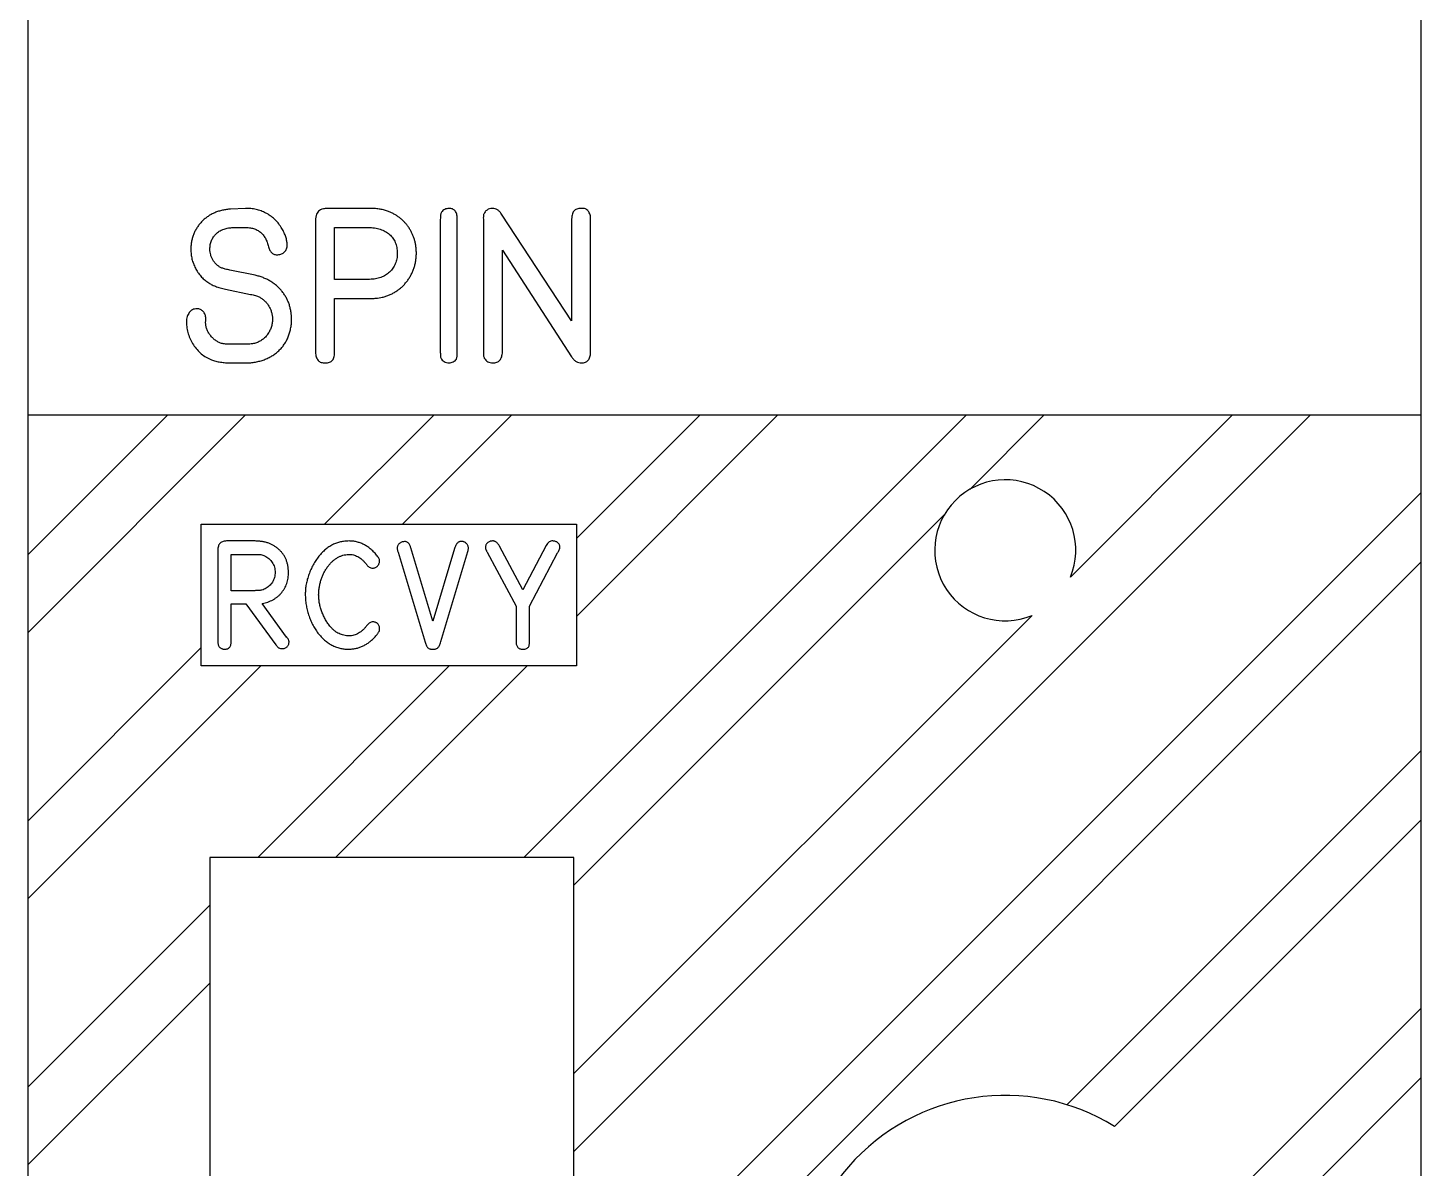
# Model space of a CAD drawing. Header units: inches. Extents: x 0.06 to 1.74, y -1.06 to 4.26.
# Drawn here: x 0.062 to 1.738, y 0.226 to 1.598 of the extents above; entities that cross this region are included whole.
import ezdxf

# ---------------------------------------------------------------- set-up
doc = ezdxf.new("R2010")
doc.units = ezdxf.units.IN
doc.header["$MEASUREMENT"] = 0

msp = doc.modelspace()

# ---------------------------------------------------------------- linework, layer by layer
at = {"color": 7, "linetype": 'Continuous', "lineweight": 25}
for p, q in [((0.0625, 4.2575), (0.0625, -1.0625)), ((1.7375, -1.0625), (1.7375, 3.3125)), ((0.3243, 1.3804), (0.3063, 1.3795)), ((0.326, 1.3804), (0.3243, 1.3804)), ((0.4724, 1.3804), (0.4269, 1.3804)), ((0.3079, 1.3573), (0.3218, 1.3576)), ((0.3218, 1.3576), (0.3232, 1.3576)), ((0.4084, 1.3635), (0.4084, 1.2074)), ((0.4313, 1.3574), (0.4715, 1.3574)), ((0.4313, 1.295), (0.4313, 1.3574)), ((0.5583, 1.3671), (0.5583, 1.2073)), ((0.5787, 1.2073), (0.5787, 1.3679)), ((0.6101, 1.366), (0.6101, 1.2095)), ((0.7161, 1.245), (0.6327, 1.3724)), ((0.7161, 1.3655), (0.7161, 1.245)), ((0.739, 1.2075), (0.739, 1.3665)), ((0.633, 1.2078), (0.633, 1.3302)), ((0.633, 1.3302), (0.7161, 1.2019)), ((0.3357, 1.3), (0.3055, 1.3061)), ((0.4733, 1.295), (0.4313, 1.295)), ((0.2999, 1.2834), (0.33, 1.277)), ((0.4313, 1.2091), (0.4313, 1.2721)), ((0.4313, 1.2721), (0.471, 1.2721)), ((0.2764, 1.2457), (0.2764, 1.248)), ((0.3233, 1.217), (0.3066, 1.217)), ((0.3064, 1.1945), (0.3245, 1.1945)), ((0.3239, 1.1316), (0.0625, 0.8702)), ((0.0625, 0.9637), (0.2304, 1.1316)), ((1.7375, 1.1316), (0.0625, 1.1316)), ((0.4193, 1.0005), (0.5504, 1.1316)), ((0.6439, 1.1316), (0.5128, 1.0005)), ((0.6588, 0.6), (1.1904, 1.1316)), ((1.6039, 1.1316), (0.7188, 0.2464)), ((0.7221, 0.9833), (0.8704, 1.1316)), ((0.9639, 1.1316), (0.7221, 0.8898)), ((1.2839, 1.1316), (1.1949, 1.0425)), ((1.3159, 0.9371), (1.5104, 1.1316)), ((0.7188, 0.02), (1.7375, 1.0387)), ((1.1642, 1.0119), (0.7188, 0.5664)), ((0.271, 0.8304), (0.271, 1.0005)), ((0.271, 1.0005), (0.7221, 1.0005)), ((0.7221, 1.0005), (0.7221, 0.8304)), ((0.3359, 0.9805), (0.3028, 0.9805)), ((0.4487, 0.9805), (0.4487, 0.9805)), ((0.5493, 0.8841), (0.5229, 0.9722)), ((0.6574, 0.9216), (0.6295, 0.9741)), ((0.6857, 0.9749), (0.6574, 0.9216)), ((0.291, 0.9692), (0.291, 0.8617)), ((0.3071, 0.9207), (0.3071, 0.9644)), ((0.3071, 0.9644), (0.3365, 0.9644)), ((0.5075, 0.967), (0.54, 0.8586)), ((0.5755, 0.9715), (0.5493, 0.8841)), ((0.5591, 0.8594), (0.5914, 0.9677)), ((0.6143, 0.9678), (0.6147, 0.967)), ((0.6147, 0.967), (0.6495, 0.9019)), ((0.6655, 0.9019), (0.6993, 0.9662)), ((0.6993, 0.9662), (0.6997, 0.9668)), ((1.7375, 0.9552), (0.7188, -0.0636)), ((0.3352, 0.9207), (0.3071, 0.9207)), ((0.3071, 0.8609), (0.3071, 0.9047)), ((0.3071, 0.9047), (0.3244, 0.9047)), ((0.3244, 0.9047), (0.3608, 0.8555)), ((0.3736, 0.865), (0.3443, 0.9052)), ((0.6495, 0.9019), (0.6495, 0.8595)), ((0.6655, 0.8601), (0.6655, 0.9019)), ((0.7188, 0.34), (1.2697, 0.8909)), ((0.0625, 0.6437), (0.271, 0.8522)), ((0.3427, 0.8304), (0.0625, 0.5502)), ((0.7221, 0.8304), (0.271, 0.8304)), ((0.3388, 0.6), (0.5691, 0.8304)), ((0.6627, 0.8304), (0.4323, 0.6)), ((1.3114, 0.3026), (1.7375, 0.7287)), ((1.7375, 0.6452), (1.3688, 0.2765)), ((0.2812, 0.6), (0.2812, -0.125)), ((0.7188, 0.6), (0.2812, 0.6)), ((0.7188, -0.125), (0.7188, 0.6)), ((0.0625, 0.3237), (0.2812, 0.5425)), ((0.2812, 0.4489), (0.0625, 0.2302)), ((1.4712, 0.1525), (1.7375, 0.4187)), ((1.7375, 0.3352), (1.4867, 0.0843))]:
    msp.add_line(p, q, dxfattribs=at)
for centre, radius, start, end in [((1.2375, 0.9693), 0.0848, 337.6798, 292.3202), ((1.2375, 0.0638), 0.25, 58.3062, 20.7721)]:
    msp.add_arc(centre, radius, start, end, dxfattribs=at)
for points, knots in [([(0.3063, 1.3795), (0.3046, 1.3794), (0.3013, 1.3791), (0.2964, 1.3782), (0.2917, 1.377), (0.2873, 1.3753), (0.283, 1.3733), (0.2791, 1.3709), (0.2754, 1.3681), (0.272, 1.365), (0.2689, 1.3615), (0.2662, 1.3579), (0.2639, 1.3539), (0.2619, 1.3498), (0.2604, 1.3455), (0.2593, 1.3409), (0.2586, 1.3361), (0.2584, 1.3329), (0.2584, 1.3312)], [0, 0, 0, 0, 0.0678376, 0.1337304, 0.1980626, 0.2604579, 0.3215703, 0.3826803, 0.4435455, 0.5053562, 0.5668058, 0.6273519, 0.6871705, 0.7475694, 0.8082291, 0.8700839, 0.9339592, 1, 1, 1, 1]), ([(0.3679, 1.3562), (0.3667, 1.3581), (0.3644, 1.3617), (0.3601, 1.3666), (0.3553, 1.3707), (0.35, 1.3742), (0.3443, 1.377), (0.3384, 1.3789), (0.3323, 1.3802), (0.3281, 1.3803), (0.326, 1.3804)], [0, 0, 0, 0, 0.131016, 0.257648, 0.382104, 0.507144, 0.631334, 0.753208, 0.875268, 1, 1, 1, 1]), ([(0.4269, 1.3804), (0.4252, 1.3804), (0.4222, 1.3805), (0.418, 1.3799), (0.4146, 1.3789), (0.4119, 1.3772), (0.4101, 1.3748), (0.4089, 1.3717), (0.4083, 1.3678), (0.4083, 1.365), (0.4084, 1.3635)], [0, 0, 0, 0, 0.165258, 0.305635, 0.420367, 0.518745, 0.613967, 0.721657, 0.848926, 1, 1, 1, 1]), ([(0.495, 1.3771), (0.4933, 1.3776), (0.49, 1.3787), (0.4846, 1.3798), (0.4788, 1.3803), (0.4746, 1.3804), (0.4724, 1.3804)], [0, 0, 0, 0, 0.233429, 0.461202, 0.708246, 1, 1, 1, 1]), ([(0.5296, 1.3267), (0.5295, 1.3281), (0.5294, 1.331), (0.529, 1.3352), (0.5282, 1.3392), (0.5272, 1.3432), (0.5259, 1.347), (0.5243, 1.3507), (0.5224, 1.3543), (0.5202, 1.3577), (0.5178, 1.361), (0.5152, 1.364), (0.5124, 1.3668), (0.5093, 1.3693), (0.5061, 1.3716), (0.5026, 1.3737), (0.4989, 1.3756), (0.4963, 1.3766), (0.495, 1.3771)], [0, 0, 0, 0, 0.066425, 0.13066, 0.194391, 0.256508, 0.318872, 0.380267, 0.442133, 0.50425, 0.566759, 0.627429, 0.688381, 0.749597, 0.810511, 0.872513, 0.935744, 1, 1, 1, 1]), ([(0.5597, 1.3758), (0.5594, 1.3753), (0.559, 1.3744), (0.5585, 1.3726), (0.5584, 1.3702), (0.5584, 1.3682), (0.5583, 1.3671)], [0, 0, 0, 0, 0.17074, 0.353681, 0.613671, 1, 1, 1, 1]), ([(0.5687, 1.3804), (0.5678, 1.3803), (0.5661, 1.3802), (0.5636, 1.3793), (0.5614, 1.3778), (0.5603, 1.3765), (0.5597, 1.3758)], [0, 0, 0, 0, 0.252822, 0.495908, 0.737887, 1, 1, 1, 1]), ([(0.5787, 1.3679), (0.5787, 1.3689), (0.5786, 1.3708), (0.5782, 1.3734), (0.5774, 1.3756), (0.5763, 1.3774), (0.5748, 1.3788), (0.5731, 1.3798), (0.571, 1.3803), (0.5695, 1.3804), (0.5687, 1.3804)], [0, 0, 0, 0, 0.1624582, 0.305977, 0.4300723, 0.5450226, 0.6494547, 0.7579926, 0.8718602, 1, 1, 1, 1]), ([(0.6106, 1.3736), (0.6105, 1.3732), (0.6103, 1.3724), (0.6101, 1.3708), (0.61, 1.3687), (0.6101, 1.367), (0.6101, 1.366)], [0, 0, 0, 0, 0.1639901, 0.339564, 0.5985859, 1, 1, 1, 1]), ([(0.6209, 1.3804), (0.6197, 1.3803), (0.6175, 1.3801), (0.6145, 1.3786), (0.6119, 1.3765), (0.6111, 1.3745), (0.6106, 1.3736)], [0, 0, 0, 0, 0.257916, 0.515025, 0.763721, 1, 1, 1, 1]), ([(0.6327, 1.3724), (0.6323, 1.3731), (0.6314, 1.3745), (0.6299, 1.3762), (0.6285, 1.3776), (0.6267, 1.379), (0.6241, 1.3802), (0.622, 1.3803), (0.6209, 1.3804)], [0, 0, 0, 0, 0.169893, 0.318971, 0.452364, 0.567714, 0.780051, 1, 1, 1, 1]), ([(0.7277, 1.3804), (0.7268, 1.3804), (0.725, 1.3803), (0.7225, 1.3797), (0.7203, 1.3787), (0.7187, 1.3771), (0.7174, 1.375), (0.7166, 1.3723), (0.7162, 1.3691), (0.7161, 1.3668), (0.7161, 1.3655)], [0, 0, 0, 0, 0.131008, 0.246734, 0.350557, 0.449595, 0.555441, 0.681283, 0.82667, 1, 1, 1, 1]), ([(0.739, 1.3665), (0.739, 1.3677), (0.739, 1.3698), (0.7385, 1.3727), (0.7376, 1.3752), (0.7364, 1.3772), (0.7347, 1.3788), (0.7327, 1.3799), (0.7303, 1.3804), (0.7286, 1.3804), (0.7277, 1.3804)], [0, 0, 0, 0, 0.163938, 0.306432, 0.431186, 0.541686, 0.648056, 0.754622, 0.871099, 1, 1, 1, 1]), ([(0.2813, 1.3317), (0.2814, 1.3335), (0.2816, 1.3369), (0.2831, 1.3418), (0.2854, 1.3462), (0.2887, 1.3499), (0.2926, 1.353), (0.2971, 1.3553), (0.3023, 1.3568), (0.306, 1.3572), (0.3079, 1.3573)], [0, 0, 0, 0, 0.129639, 0.250847, 0.369368, 0.488786, 0.609364, 0.731798, 0.861119, 1, 1, 1, 1]), ([(0.3232, 1.3576), (0.3251, 1.3575), (0.3286, 1.3574), (0.3337, 1.3563), (0.3382, 1.3545), (0.3421, 1.3518), (0.3454, 1.3485), (0.3482, 1.3444), (0.3503, 1.3396), (0.3512, 1.3361), (0.3517, 1.3342)], [0, 0, 0, 0, 0.137472, 0.263661, 0.381625, 0.49621, 0.6108, 0.730945, 0.859432, 1, 1, 1, 1]), ([(0.4715, 1.3574), (0.4729, 1.3574), (0.4754, 1.3573), (0.4792, 1.3569), (0.4828, 1.3563), (0.4861, 1.3553), (0.4892, 1.3542), (0.4921, 1.3528), (0.4948, 1.3511), (0.4972, 1.3492), (0.4994, 1.3471), (0.5013, 1.3447), (0.5029, 1.3422), (0.5042, 1.3394), (0.5053, 1.3365), (0.506, 1.3334), (0.5065, 1.3301), (0.5066, 1.3278), (0.5066, 1.3267)], [0, 0, 0, 0, 0.075912, 0.147655, 0.215504, 0.280825, 0.343669, 0.404383, 0.464387, 0.522846, 0.58088, 0.63814, 0.694732, 0.751682, 0.810397, 0.871228, 0.933926, 1, 1, 1, 1]), ([(0.3743, 1.3368), (0.3742, 1.3382), (0.374, 1.3414), (0.3726, 1.3462), (0.3707, 1.3513), (0.3688, 1.3545), (0.3679, 1.3562)], [0, 0, 0, 0, 0.212563, 0.459524, 0.724953, 1, 1, 1, 1]), ([(0.2584, 1.3312), (0.2585, 1.3292), (0.2586, 1.3253), (0.2597, 1.3195), (0.2615, 1.3139), (0.2638, 1.3085), (0.2668, 1.3035), (0.2703, 1.2989), (0.2743, 1.2948), (0.2773, 1.2926), (0.2789, 1.2915)], [0, 0, 0, 0, 0.127451, 0.254033, 0.379918, 0.507431, 0.633941, 0.756921, 0.878241, 1, 1, 1, 1]), ([(0.2957, 1.3087), (0.2947, 1.3092), (0.2926, 1.3102), (0.2898, 1.3124), (0.2873, 1.3148), (0.2852, 1.3178), (0.2835, 1.321), (0.2823, 1.3244), (0.2815, 1.328), (0.2814, 1.3305), (0.2813, 1.3317)], [0, 0, 0, 0, 0.122761, 0.242376, 0.363774, 0.488756, 0.614663, 0.740663, 0.867354, 1, 1, 1, 1]), ([(0.3517, 1.3342), (0.352, 1.3335), (0.3524, 1.332), (0.3534, 1.3299), (0.3546, 1.3282), (0.3559, 1.3268), (0.3574, 1.3258), (0.3591, 1.325), (0.3609, 1.3247), (0.3622, 1.3247), (0.3629, 1.3247)], [0, 0, 0, 0, 0.154021, 0.293256, 0.417897, 0.536847, 0.646879, 0.75929, 0.876961, 1, 1, 1, 1]), ([(0.3629, 1.3247), (0.3637, 1.3248), (0.3653, 1.3248), (0.3675, 1.3255), (0.3695, 1.3266), (0.3712, 1.3281), (0.3726, 1.3298), (0.3736, 1.3319), (0.3742, 1.3343), (0.3743, 1.3359), (0.3743, 1.3368)], [0, 0, 0, 0, 0.13088, 0.253124, 0.37161, 0.491676, 0.612369, 0.734709, 0.86264, 1, 1, 1, 1]), ([(0.5066, 1.3267), (0.5066, 1.3255), (0.5065, 1.3232), (0.5061, 1.3199), (0.5053, 1.3168), (0.5043, 1.3138), (0.503, 1.311), (0.5014, 1.3084), (0.4995, 1.306), (0.4974, 1.3038), (0.4951, 1.3017), (0.4925, 1.3), (0.4897, 1.2986), (0.4868, 1.2973), (0.4837, 1.2963), (0.4804, 1.2956), (0.4769, 1.2952), (0.4745, 1.2951), (0.4733, 1.295)], [0, 0, 0, 0, 0.068168, 0.132888, 0.194928, 0.255288, 0.314786, 0.373413, 0.431458, 0.491207, 0.55111, 0.610777, 0.670964, 0.732285, 0.795377, 0.860886, 0.928708, 1, 1, 1, 1]), ([(0.4885, 1.2735), (0.49, 1.2739), (0.493, 1.2747), (0.4972, 1.2763), (0.5013, 1.2782), (0.5051, 1.2804), (0.5086, 1.283), (0.512, 1.2858), (0.5152, 1.289), (0.5181, 1.2924), (0.5207, 1.2961), (0.523, 1.3), (0.525, 1.304), (0.5266, 1.3083), (0.5279, 1.3126), (0.5288, 1.3172), (0.5294, 1.3219), (0.5295, 1.3251), (0.5296, 1.3267)], [0, 0, 0, 0, 0.063816, 0.126211, 0.187763, 0.24795, 0.308692, 0.369176, 0.430624, 0.493103, 0.555853, 0.617568, 0.679601, 0.741474, 0.804222, 0.867914, 0.93307, 1, 1, 1, 1]), ([(0.3055, 1.3061), (0.3045, 1.3064), (0.3026, 1.3068), (0.3, 1.3073), (0.2977, 1.308), (0.2964, 1.3085), (0.2957, 1.3087)], [0, 0, 0, 0, 0.300763, 0.571801, 0.80118, 1, 1, 1, 1]), ([(0.2789, 1.2915), (0.2802, 1.2906), (0.2831, 1.2887), (0.2881, 1.2866), (0.2937, 1.2847), (0.2978, 1.2839), (0.2999, 1.2834)], [0, 0, 0, 0, 0.215334, 0.452248, 0.712242, 1, 1, 1, 1]), ([(0.3796, 1.2469), (0.3795, 1.2485), (0.3794, 1.2518), (0.3788, 1.2565), (0.3778, 1.2611), (0.3766, 1.2655), (0.3748, 1.2697), (0.3728, 1.2738), (0.3704, 1.2776), (0.3676, 1.2813), (0.3646, 1.2847), (0.3613, 1.2878), (0.3576, 1.2906), (0.3537, 1.2931), (0.3496, 1.2953), (0.3452, 1.2972), (0.3406, 1.2988), (0.3373, 1.2996), (0.3357, 1.3)], [0, 0, 0, 0, 0.065996, 0.130264, 0.19268, 0.253539, 0.314139, 0.374546, 0.435255, 0.496201, 0.557405, 0.618181, 0.679026, 0.740771, 0.803128, 0.866766, 0.932376, 1, 1, 1, 1]), ([(0.33, 1.277), (0.3311, 1.2768), (0.3331, 1.2764), (0.3359, 1.2756), (0.3384, 1.2749), (0.3398, 1.2743), (0.3405, 1.274)], [0, 0, 0, 0, 0.304444, 0.570393, 0.801156, 1, 1, 1, 1]), ([(0.3405, 1.274), (0.3417, 1.2733), (0.344, 1.272), (0.3471, 1.2694), (0.3499, 1.2664), (0.3522, 1.263), (0.3541, 1.2593), (0.3556, 1.2554), (0.3564, 1.2513), (0.3566, 1.2485), (0.3566, 1.2471)], [0, 0, 0, 0, 0.122601, 0.24406, 0.366809, 0.493107, 0.620218, 0.74594, 0.871662, 1, 1, 1, 1]), ([(0.471, 1.2721), (0.4728, 1.2721), (0.4762, 1.2721), (0.4808, 1.2723), (0.4848, 1.2727), (0.4873, 1.2732), (0.4885, 1.2735)], [0, 0, 0, 0, 0.317807, 0.569713, 0.785969, 1, 1, 1, 1]), ([(0.2656, 1.2597), (0.2647, 1.2597), (0.263, 1.2595), (0.2605, 1.2587), (0.2583, 1.2573), (0.2565, 1.2553), (0.2551, 1.253), (0.254, 1.2502), (0.2533, 1.2471), (0.2532, 1.245), (0.2532, 1.2438)], [0, 0, 0, 0, 0.118909, 0.232606, 0.342759, 0.45914, 0.581235, 0.710433, 0.847594, 1, 1, 1, 1]), ([(0.2764, 1.248), (0.2764, 1.2488), (0.2763, 1.2504), (0.2757, 1.2526), (0.2747, 1.2547), (0.2734, 1.2564), (0.2718, 1.2578), (0.2699, 1.2589), (0.2678, 1.2596), (0.2664, 1.2597), (0.2656, 1.2597)], [0, 0, 0, 0, 0.139958, 0.26675, 0.392807, 0.516004, 0.636808, 0.754931, 0.874251, 1, 1, 1, 1]), ([(0.2532, 1.2438), (0.2533, 1.2414), (0.2536, 1.2365), (0.2552, 1.2294), (0.2578, 1.2227), (0.2614, 1.2163), (0.2657, 1.2105), (0.2708, 1.2055), (0.2767, 1.2013), (0.281, 1.1992), (0.2831, 1.1982)], [0, 0, 0, 0, 0.12788, 0.252067, 0.376651, 0.502685, 0.628173, 0.751968, 0.8744, 1, 1, 1, 1]), ([(0.2761, 1.2432), (0.2762, 1.2435), (0.2762, 1.2444), (0.2763, 1.2452), (0.2764, 1.2457)], [0, 0, 0, 0, 0.320649, 1, 1, 1, 1]), ([(0.2952, 1.2181), (0.2939, 1.2186), (0.2913, 1.2196), (0.2878, 1.2218), (0.2846, 1.2245), (0.2817, 1.2278), (0.2793, 1.2314), (0.2776, 1.2352), (0.2764, 1.2392), (0.2762, 1.2419), (0.2761, 1.2432)], [0, 0, 0, 0, 0.123908, 0.246826, 0.372594, 0.502558, 0.632404, 0.757126, 0.878614, 1, 1, 1, 1]), ([(0.3245, 1.1945), (0.3265, 1.1946), (0.3304, 1.1948), (0.3361, 1.1955), (0.3415, 1.1968), (0.3467, 1.1984), (0.3515, 1.2005), (0.356, 1.2029), (0.3603, 1.2059), (0.3642, 1.2092), (0.3677, 1.2129), (0.3708, 1.2169), (0.3734, 1.2212), (0.3756, 1.2258), (0.3773, 1.2307), (0.3785, 1.2358), (0.3794, 1.2413), (0.3795, 1.245), (0.3796, 1.2469)], [0, 0, 0, 0, 0.070604, 0.138188, 0.202954, 0.265751, 0.32744, 0.388022, 0.448108, 0.508751, 0.569227, 0.628138, 0.687204, 0.746062, 0.806456, 0.868555, 0.932914, 1, 1, 1, 1]), ([(0.3566, 1.2471), (0.3565, 1.2454), (0.3563, 1.2421), (0.3551, 1.2372), (0.3531, 1.2327), (0.3505, 1.2285), (0.3473, 1.2248), (0.3436, 1.2218), (0.3395, 1.2195), (0.3365, 1.2186), (0.335, 1.2181)], [0, 0, 0, 0, 0.131497, 0.258747, 0.384388, 0.511803, 0.637684, 0.75954, 0.878109, 1, 1, 1, 1]), ([(0.3066, 1.217), (0.3054, 1.217), (0.3033, 1.217), (0.3002, 1.2172), (0.2975, 1.2175), (0.296, 1.2179), (0.2952, 1.2181)], [0, 0, 0, 0, 0.302265, 0.570256, 0.801146, 1, 1, 1, 1]), ([(0.335, 1.2181), (0.3341, 1.218), (0.3322, 1.2176), (0.3292, 1.2173), (0.3262, 1.217), (0.3242, 1.217), (0.3233, 1.217)], [0, 0, 0, 0, 0.216083, 0.493079, 0.776246, 1, 1, 1, 1]), ([(0.4084, 1.2074), (0.4084, 1.2064), (0.4085, 1.2045), (0.4091, 1.2018), (0.41, 1.1995), (0.4113, 1.1976), (0.413, 1.1961), (0.415, 1.1952), (0.4174, 1.1946), (0.4191, 1.1945), (0.42, 1.1945)], [0, 0, 0, 0, 0.152235, 0.289715, 0.411192, 0.523708, 0.632013, 0.743192, 0.865266, 1, 1, 1, 1]), ([(0.42, 1.1945), (0.421, 1.1945), (0.4227, 1.1946), (0.4252, 1.1952), (0.4272, 1.1962), (0.4289, 1.1978), (0.43, 1.1999), (0.4308, 1.2024), (0.4313, 1.2056), (0.4313, 1.2078), (0.4313, 1.2091)], [0, 0, 0, 0, 0.134091, 0.248882, 0.353478, 0.452181, 0.558597, 0.683233, 0.828316, 1, 1, 1, 1]), ([(0.5583, 1.2073), (0.5584, 1.2063), (0.5584, 1.2047), (0.5584, 1.2028), (0.5587, 1.2014), (0.559, 1.2006), (0.5592, 1.2002)], [0, 0, 0, 0, 0.4030048, 0.6518784, 0.824747, 1, 1, 1, 1]), ([(0.5777, 1.1991), (0.5779, 1.1996), (0.5782, 1.2006), (0.5786, 1.2024), (0.5787, 1.2046), (0.5787, 1.2063), (0.5787, 1.2073)], [0, 0, 0, 0, 0.195782, 0.389856, 0.639234, 1, 1, 1, 1]), ([(0.6101, 1.2095), (0.6101, 1.2083), (0.6101, 1.2063), (0.6102, 1.2037), (0.6106, 1.2018), (0.611, 1.2007), (0.6112, 1.2002)], [0, 0, 0, 0, 0.3764489, 0.6390472, 0.831738, 1, 1, 1, 1]), ([(0.6214, 1.1945), (0.6223, 1.1946), (0.624, 1.1947), (0.6263, 1.1953), (0.6283, 1.1964), (0.63, 1.1979), (0.6313, 1.1998), (0.6322, 1.2021), (0.6328, 1.2048), (0.633, 1.2068), (0.633, 1.2078)], [0, 0, 0, 0, 0.132034, 0.251784, 0.362202, 0.471052, 0.584396, 0.708722, 0.845624, 1, 1, 1, 1]), ([(0.728, 1.1945), (0.7289, 1.1945), (0.7305, 1.1946), (0.7327, 1.1952), (0.7346, 1.1963), (0.7362, 1.1978), (0.7375, 1.1996), (0.7383, 1.2019), (0.7389, 1.2046), (0.739, 1.2065), (0.739, 1.2075)], [0, 0, 0, 0, 0.129681, 0.246526, 0.358508, 0.466217, 0.578973, 0.702474, 0.843136, 1, 1, 1, 1]), ([(0.2831, 1.1982), (0.2849, 1.1976), (0.2885, 1.1965), (0.2942, 1.1955), (0.3002, 1.1947), (0.3043, 1.1946), (0.3064, 1.1945)], [0, 0, 0, 0, 0.229739, 0.479189, 0.739516, 1, 1, 1, 1]), ([(0.5592, 1.2002), (0.5596, 1.1994), (0.5605, 1.1978), (0.5629, 1.1961), (0.5657, 1.1948), (0.5677, 1.1946), (0.5687, 1.1945)], [0, 0, 0, 0, 0.232738, 0.479688, 0.740584, 1, 1, 1, 1]), ([(0.5687, 1.1945), (0.5696, 1.1946), (0.5714, 1.1948), (0.5739, 1.1958), (0.5761, 1.1971), (0.5772, 1.1985), (0.5777, 1.1991)], [0, 0, 0, 0, 0.254027, 0.515009, 0.769478, 1, 1, 1, 1]), ([(0.6112, 1.2002), (0.6118, 1.1994), (0.6129, 1.1978), (0.6153, 1.1959), (0.6182, 1.1948), (0.6203, 1.1946), (0.6214, 1.1945)], [0, 0, 0, 0, 0.247187, 0.485102, 0.729915, 1, 1, 1, 1]), ([(0.7161, 1.2019), (0.7169, 1.2008), (0.7185, 1.1986), (0.7215, 1.1962), (0.7247, 1.1947), (0.7269, 1.1946), (0.728, 1.1945)], [0, 0, 0, 0, 0.290034, 0.543231, 0.774596, 1, 1, 1, 1]), ([(0.3028, 0.9805), (0.3019, 0.9805), (0.3, 0.9805), (0.2975, 0.9801), (0.2953, 0.9792), (0.2935, 0.978), (0.2922, 0.9763), (0.2914, 0.9743), (0.291, 0.9718), (0.291, 0.9701), (0.291, 0.9692)], [0, 0, 0, 0, 0.1525627, 0.2858717, 0.4030421, 0.5118651, 0.6189264, 0.7311996, 0.856993, 1, 1, 1, 1]), ([(0.3759, 0.943), (0.3758, 0.9444), (0.3757, 0.947), (0.3751, 0.9509), (0.3742, 0.9546), (0.373, 0.9581), (0.3714, 0.9614), (0.3695, 0.9645), (0.3673, 0.9674), (0.3647, 0.97), (0.3619, 0.9724), (0.3588, 0.9745), (0.3555, 0.9763), (0.352, 0.9778), (0.3483, 0.979), (0.3444, 0.9798), (0.3402, 0.9803), (0.3374, 0.9804), (0.3359, 0.9805)], [0, 0, 0, 0, 0.066973, 0.130798, 0.192516, 0.252737, 0.311919, 0.370508, 0.42962, 0.489933, 0.550435, 0.610788, 0.671641, 0.733202, 0.796041, 0.861499, 0.929372, 1, 1, 1, 1]), ([(0.4487, 0.9805), (0.4469, 0.9804), (0.4434, 0.9803), (0.4383, 0.9794), (0.4334, 0.978), (0.4287, 0.976), (0.4243, 0.9734), (0.4201, 0.9702), (0.4161, 0.9665), (0.4137, 0.9637), (0.4125, 0.9622)], [0, 0, 0, 0, 0.125938, 0.248242, 0.369135, 0.489295, 0.610997, 0.735662, 0.864404, 1, 1, 1, 1]), ([(0.4817, 0.9636), (0.4805, 0.965), (0.4782, 0.9676), (0.4743, 0.971), (0.4704, 0.974), (0.4663, 0.9763), (0.4621, 0.9782), (0.4577, 0.9795), (0.4532, 0.9803), (0.4502, 0.9804), (0.4487, 0.9805)], [0, 0, 0, 0, 0.140987, 0.274771, 0.402439, 0.525094, 0.644679, 0.762579, 0.880267, 1, 1, 1, 1]), ([(0.5151, 0.9797), (0.5146, 0.9796), (0.5134, 0.9796), (0.5118, 0.9791), (0.5103, 0.9784), (0.5091, 0.9775), (0.508, 0.9764), (0.5072, 0.9751), (0.5067, 0.9736), (0.5066, 0.9726), (0.5065, 0.972)], [0, 0, 0, 0, 0.136034, 0.266845, 0.389934, 0.515578, 0.638026, 0.757542, 0.874749, 1, 1, 1, 1]), ([(0.5065, 0.972), (0.5065, 0.9717), (0.5066, 0.971), (0.5067, 0.9699), (0.5071, 0.9685), (0.5073, 0.9676), (0.5075, 0.967)], [0, 0, 0, 0, 0.21872, 0.406397, 0.642178, 1, 1, 1, 1]), ([(0.5229, 0.9722), (0.5228, 0.9728), (0.5225, 0.974), (0.5218, 0.9755), (0.521, 0.9769), (0.5201, 0.9779), (0.519, 0.9788), (0.5178, 0.9794), (0.5165, 0.9797), (0.5156, 0.9797), (0.5151, 0.9797)], [0, 0, 0, 0, 0.1605324, 0.3019281, 0.4307822, 0.5512073, 0.660334, 0.7694869, 0.8826571, 1, 1, 1, 1]), ([(0.5841, 0.9799), (0.5836, 0.9799), (0.5826, 0.9799), (0.5812, 0.9795), (0.5799, 0.9789), (0.5788, 0.978), (0.5777, 0.9767), (0.5769, 0.9752), (0.5761, 0.9735), (0.5757, 0.9722), (0.5755, 0.9715)], [0, 0, 0, 0, 0.116102, 0.224493, 0.332114, 0.442174, 0.561026, 0.692949, 0.838243, 1, 1, 1, 1]), ([(0.5922, 0.972), (0.5921, 0.9725), (0.592, 0.9736), (0.5916, 0.975), (0.5908, 0.9764), (0.5898, 0.9775), (0.5886, 0.9785), (0.5872, 0.9793), (0.5857, 0.9797), (0.5847, 0.9798), (0.5841, 0.9799)], [0, 0, 0, 0, 0.12459, 0.246889, 0.367789, 0.494359, 0.621218, 0.744116, 0.8686, 1, 1, 1, 1]), ([(0.5914, 0.9677), (0.5916, 0.9685), (0.592, 0.9699), (0.5921, 0.9714), (0.5922, 0.972)], [0, 0, 0, 0, 0.538604, 1, 1, 1, 1]), ([(0.6209, 0.9805), (0.6204, 0.9804), (0.6193, 0.9804), (0.6177, 0.9799), (0.6163, 0.9792), (0.615, 0.9783), (0.614, 0.9771), (0.6131, 0.9758), (0.6127, 0.9743), (0.6126, 0.9733), (0.6125, 0.9727)], [0, 0, 0, 0, 0.132806, 0.260471, 0.382657, 0.50896, 0.632635, 0.75323, 0.873618, 1, 1, 1, 1]), ([(0.6125, 0.9727), (0.6125, 0.9724), (0.6125, 0.9718), (0.6127, 0.971), (0.613, 0.9704), (0.6133, 0.9697), (0.6137, 0.9688), (0.6141, 0.9682), (0.6143, 0.9678)], [0, 0, 0, 0, 0.185899, 0.344288, 0.441897, 0.582064, 0.772012, 1, 1, 1, 1]), ([(0.6295, 0.9741), (0.6292, 0.9746), (0.6287, 0.9757), (0.6277, 0.977), (0.6267, 0.9781), (0.6256, 0.9791), (0.6245, 0.9798), (0.6234, 0.9802), (0.6222, 0.9805), (0.6213, 0.9805), (0.6209, 0.9805)], [0, 0, 0, 0, 0.160579, 0.30525, 0.439462, 0.561463, 0.675669, 0.783113, 0.890237, 1, 1, 1, 1]), ([(0.6937, 0.9805), (0.6929, 0.9805), (0.6913, 0.9804), (0.6891, 0.9793), (0.6871, 0.9775), (0.6862, 0.9758), (0.6857, 0.9749)], [0, 0, 0, 0, 0.227283, 0.45312, 0.704069, 1, 1, 1, 1]), ([(0.7021, 0.9729), (0.7021, 0.9735), (0.702, 0.9745), (0.7015, 0.976), (0.7007, 0.9772), (0.6997, 0.9784), (0.6984, 0.9793), (0.697, 0.98), (0.6954, 0.9803), (0.6943, 0.9804), (0.6937, 0.9805)], [0, 0, 0, 0, 0.127333, 0.24578, 0.364184, 0.483935, 0.60852, 0.733655, 0.861705, 1, 1, 1, 1]), ([(0.7007, 0.9686), (0.7011, 0.9693), (0.7019, 0.9707), (0.702, 0.9722), (0.7021, 0.9729)], [0, 0, 0, 0, 0.535062, 1, 1, 1, 1]), ([(0.3365, 0.9644), (0.3377, 0.9644), (0.3397, 0.9644), (0.3425, 0.9641), (0.3449, 0.9635), (0.3464, 0.9629), (0.3471, 0.9626)], [0, 0, 0, 0, 0.316721, 0.566805, 0.782691, 1, 1, 1, 1]), ([(0.3471, 0.9626), (0.348, 0.9621), (0.3499, 0.9612), (0.3523, 0.9593), (0.3545, 0.9571), (0.3564, 0.9546), (0.3579, 0.9519), (0.359, 0.949), (0.3597, 0.9459), (0.3598, 0.9438), (0.3598, 0.9428)], [0, 0, 0, 0, 0.1259376, 0.2487599, 0.3728283, 0.4981563, 0.6240939, 0.747043, 0.871982, 1, 1, 1, 1]), ([(0.4125, 0.9622), (0.4112, 0.9605), (0.4087, 0.9571), (0.4054, 0.9518), (0.4026, 0.9462), (0.4003, 0.9404), (0.3984, 0.9345), (0.397, 0.9285), (0.3962, 0.9225), (0.3961, 0.9185), (0.396, 0.9165)], [0, 0, 0, 0, 0.12811, 0.255289, 0.381248, 0.50707, 0.63174, 0.755364, 0.877608, 1, 1, 1, 1]), ([(0.4121, 0.9157), (0.4122, 0.9173), (0.4123, 0.9205), (0.4129, 0.9252), (0.4138, 0.9298), (0.415, 0.9341), (0.4165, 0.9383), (0.4184, 0.9423), (0.4206, 0.9461), (0.423, 0.9497), (0.4257, 0.953), (0.4285, 0.9559), (0.4315, 0.9584), (0.4345, 0.9605), (0.4378, 0.9621), (0.4411, 0.9633), (0.4447, 0.9641), (0.4471, 0.9643), (0.4483, 0.9644)], [0, 0, 0, 0, 0.073667, 0.144798, 0.214163, 0.281725, 0.348698, 0.414316, 0.479805, 0.545598, 0.609668, 0.670696, 0.728337, 0.784106, 0.838289, 0.891679, 0.945306, 1, 1, 1, 1]), ([(0.4483, 0.9644), (0.4492, 0.9644), (0.4511, 0.9643), (0.4538, 0.9638), (0.4565, 0.963), (0.4591, 0.9617), (0.4616, 0.9602), (0.464, 0.9584), (0.4663, 0.9562), (0.4677, 0.9545), (0.4684, 0.9537)], [0, 0, 0, 0, 0.119887, 0.237951, 0.355674, 0.475615, 0.597527, 0.724633, 0.858377, 1, 1, 1, 1]), ([(0.4772, 0.9479), (0.4778, 0.9479), (0.4788, 0.948), (0.4804, 0.9485), (0.4817, 0.9493), (0.4829, 0.9503), (0.4839, 0.9516), (0.4847, 0.953), (0.4851, 0.9546), (0.4852, 0.9557), (0.4852, 0.9563)], [0, 0, 0, 0, 0.128485, 0.250896, 0.372017, 0.496778, 0.620428, 0.741409, 0.867384, 1, 1, 1, 1]), ([(0.4852, 0.9563), (0.4852, 0.9569), (0.4852, 0.958), (0.4845, 0.9598), (0.4833, 0.9617), (0.4823, 0.9629), (0.4817, 0.9636)], [0, 0, 0, 0, 0.214, 0.424662, 0.675215, 1, 1, 1, 1]), ([(0.6997, 0.9668), (0.7, 0.9672), (0.7004, 0.9678), (0.7006, 0.9684), (0.7007, 0.9686)], [0, 0, 0, 0, 0.678398, 1, 1, 1, 1]), ([(0.3443, 0.9052), (0.3455, 0.9055), (0.3478, 0.906), (0.3511, 0.907), (0.3543, 0.9083), (0.3573, 0.9097), (0.36, 0.9115), (0.3626, 0.9134), (0.3651, 0.9156), (0.3673, 0.918), (0.3692, 0.9206), (0.371, 0.9234), (0.3725, 0.9263), (0.3737, 0.9294), (0.3746, 0.9326), (0.3753, 0.9359), (0.3758, 0.9394), (0.3758, 0.9418), (0.3759, 0.943)], [0, 0, 0, 0, 0.067307, 0.132242, 0.195089, 0.256291, 0.317049, 0.37758, 0.437947, 0.499058, 0.559905, 0.6205, 0.681231, 0.741734, 0.803845, 0.867333, 0.932553, 1, 1, 1, 1]), ([(0.3598, 0.9428), (0.3598, 0.9417), (0.3597, 0.9396), (0.359, 0.9366), (0.358, 0.9337), (0.3566, 0.931), (0.3548, 0.9285), (0.3527, 0.9263), (0.3504, 0.9244), (0.3486, 0.9235), (0.3477, 0.923)], [0, 0, 0, 0, 0.129766, 0.254879, 0.378796, 0.503888, 0.628963, 0.751585, 0.874137, 1, 1, 1, 1]), ([(0.4684, 0.9537), (0.4688, 0.9531), (0.4696, 0.9521), (0.4708, 0.9508), (0.4718, 0.9498), (0.4731, 0.9488), (0.4749, 0.9479), (0.4764, 0.9479), (0.4772, 0.9479)], [0, 0, 0, 0, 0.186172, 0.346062, 0.480252, 0.589978, 0.786238, 1, 1, 1, 1]), ([(0.3477, 0.923), (0.3469, 0.9226), (0.3452, 0.9218), (0.343, 0.9212), (0.341, 0.921), (0.3393, 0.9208), (0.3373, 0.9208), (0.3359, 0.9207), (0.3352, 0.9207)], [0, 0, 0, 0, 0.211517, 0.424706, 0.540005, 0.674698, 0.828583, 1, 1, 1, 1]), ([(0.396, 0.9165), (0.3961, 0.9143), (0.3962, 0.9101), (0.397, 0.9038), (0.3982, 0.8976), (0.3999, 0.8916), (0.4021, 0.8857), (0.4047, 0.8801), (0.4077, 0.8747), (0.4101, 0.8714), (0.4113, 0.8698)], [0, 0, 0, 0, 0.127967, 0.254496, 0.380212, 0.506112, 0.631069, 0.754595, 0.877264, 1, 1, 1, 1]), ([(0.4264, 0.8772), (0.4253, 0.8786), (0.4231, 0.8812), (0.4204, 0.8856), (0.4179, 0.8903), (0.4159, 0.8952), (0.4142, 0.9002), (0.413, 0.9053), (0.4123, 0.9105), (0.4122, 0.9139), (0.4121, 0.9157)], [0, 0, 0, 0, 0.123416, 0.246335, 0.371614, 0.499268, 0.627206, 0.752406, 0.876688, 1, 1, 1, 1]), ([(0.4487, 0.8664), (0.4476, 0.8664), (0.4455, 0.8665), (0.4424, 0.867), (0.4395, 0.8678), (0.4366, 0.869), (0.4338, 0.8705), (0.4312, 0.8724), (0.4287, 0.8746), (0.4272, 0.8763), (0.4264, 0.8772)], [0, 0, 0, 0, 0.123723, 0.244377, 0.364591, 0.483864, 0.60638, 0.731979, 0.862579, 1, 1, 1, 1]), ([(0.4704, 0.8792), (0.4695, 0.8782), (0.468, 0.8762), (0.4654, 0.8735), (0.4628, 0.8713), (0.4601, 0.8695), (0.4573, 0.8681), (0.4545, 0.8671), (0.4516, 0.8665), (0.4496, 0.8664), (0.4487, 0.8664)], [0, 0, 0, 0, 0.149797, 0.289732, 0.421673, 0.544028, 0.661533, 0.776091, 0.887419, 1, 1, 1, 1]), ([(0.4776, 0.8831), (0.4768, 0.8831), (0.4755, 0.883), (0.4735, 0.8823), (0.4718, 0.881), (0.4709, 0.8798), (0.4704, 0.8792)], [0, 0, 0, 0, 0.259798, 0.482573, 0.716463, 1, 1, 1, 1]), ([(0.4854, 0.8749), (0.4854, 0.8755), (0.4853, 0.8766), (0.4849, 0.8782), (0.4842, 0.8796), (0.4832, 0.8809), (0.4821, 0.8819), (0.4807, 0.8826), (0.4792, 0.883), (0.4781, 0.8831), (0.4776, 0.8831)], [0, 0, 0, 0, 0.14089, 0.267807, 0.392259, 0.511172, 0.631184, 0.749701, 0.870187, 1, 1, 1, 1]), ([(0.4792, 0.8645), (0.4797, 0.8651), (0.4808, 0.8662), (0.4822, 0.8679), (0.4833, 0.8693), (0.4843, 0.8709), (0.4852, 0.8727), (0.4854, 0.8742), (0.4854, 0.8749)], [0, 0, 0, 0, 0.200338, 0.371881, 0.518403, 0.638668, 0.833777, 1, 1, 1, 1]), ([(0.291, 0.8617), (0.291, 0.8609), (0.291, 0.8596), (0.291, 0.8581), (0.2911, 0.857), (0.2912, 0.8565), (0.2912, 0.8563)], [0, 0, 0, 0, 0.430216, 0.695917, 0.868123, 1, 1, 1, 1]), ([(0.2912, 0.8563), (0.2913, 0.8558), (0.2915, 0.855), (0.2922, 0.8538), (0.2929, 0.8528), (0.294, 0.852), (0.2951, 0.8513), (0.2964, 0.8507), (0.2977, 0.8504), (0.2987, 0.8504), (0.2992, 0.8504)], [0, 0, 0, 0, 0.123366, 0.242353, 0.362472, 0.483883, 0.610359, 0.735567, 0.865265, 1, 1, 1, 1]), ([(0.2992, 0.8504), (0.2998, 0.8504), (0.301, 0.8504), (0.3027, 0.8508), (0.3041, 0.8516), (0.3053, 0.8528), (0.3061, 0.8544), (0.3067, 0.8563), (0.307, 0.8585), (0.3071, 0.8601), (0.3071, 0.8609)], [0, 0, 0, 0, 0.122837, 0.234702, 0.33802, 0.443195, 0.556426, 0.685775, 0.832502, 1, 1, 1, 1]), ([(0.3608, 0.8555), (0.3611, 0.8551), (0.3617, 0.8543), (0.3626, 0.8533), (0.3634, 0.8525), (0.3645, 0.8517), (0.3662, 0.8511), (0.3675, 0.8511), (0.3682, 0.851)], [0, 0, 0, 0, 0.167316, 0.314257, 0.44369, 0.554631, 0.763519, 1, 1, 1, 1]), ([(0.3682, 0.851), (0.3688, 0.8511), (0.3699, 0.8511), (0.3715, 0.8516), (0.3729, 0.8523), (0.3741, 0.8532), (0.3751, 0.8544), (0.3759, 0.8557), (0.3764, 0.8572), (0.3764, 0.8582), (0.3765, 0.8588)], [0, 0, 0, 0, 0.1356461, 0.2617212, 0.3844609, 0.5063939, 0.6291335, 0.7479983, 0.8710673, 1, 1, 1, 1]), ([(0.3744, 0.864), (0.3742, 0.8642), (0.3739, 0.8645), (0.3737, 0.8648), (0.3736, 0.865)], [0, 0, 0, 0, 0.599388, 1, 1, 1, 1]), ([(0.3765, 0.8588), (0.3765, 0.8592), (0.3764, 0.8601), (0.376, 0.8615), (0.3753, 0.8628), (0.3747, 0.8636), (0.3744, 0.864)], [0, 0, 0, 0, 0.226314, 0.465329, 0.719634, 1, 1, 1, 1]), ([(0.4113, 0.8698), (0.4126, 0.8682), (0.415, 0.8652), (0.4191, 0.8612), (0.4234, 0.8579), (0.4278, 0.8551), (0.4325, 0.853), (0.4374, 0.8514), (0.4425, 0.8505), (0.4459, 0.8504), (0.4477, 0.8504)], [0, 0, 0, 0, 0.1392401, 0.2714567, 0.3975475, 0.5194744, 0.638345, 0.7574505, 0.8769364, 1, 1, 1, 1]), ([(0.4477, 0.8504), (0.4492, 0.8504), (0.4522, 0.8505), (0.4565, 0.8512), (0.4608, 0.8523), (0.4648, 0.8539), (0.4687, 0.8559), (0.4724, 0.8583), (0.4759, 0.8612), (0.4781, 0.8634), (0.4792, 0.8645)], [0, 0, 0, 0, 0.126861, 0.251018, 0.372938, 0.493501, 0.616055, 0.740221, 0.867619, 1, 1, 1, 1]), ([(0.54, 0.8586), (0.5402, 0.8579), (0.5407, 0.8565), (0.5415, 0.8546), (0.5424, 0.8531), (0.5434, 0.8519), (0.5446, 0.8512), (0.546, 0.8506), (0.5476, 0.8504), (0.5488, 0.8504), (0.5494, 0.8504)], [0, 0, 0, 0, 0.173096, 0.323128, 0.446179, 0.551764, 0.649266, 0.752875, 0.869136, 1, 1, 1, 1]), ([(0.5494, 0.8504), (0.55, 0.8503), (0.5512, 0.8503), (0.5528, 0.8507), (0.5543, 0.8513), (0.5555, 0.8521), (0.5565, 0.8534), (0.5575, 0.855), (0.5584, 0.8571), (0.5589, 0.8586), (0.5591, 0.8594)], [0, 0, 0, 0, 0.126714, 0.240374, 0.341937, 0.43831, 0.543015, 0.670381, 0.821583, 1, 1, 1, 1]), ([(0.6495, 0.8595), (0.6495, 0.8587), (0.6495, 0.8574), (0.6499, 0.8555), (0.6505, 0.8538), (0.6514, 0.8525), (0.6526, 0.8515), (0.6541, 0.8508), (0.6558, 0.8504), (0.657, 0.8504), (0.6576, 0.8504)], [0, 0, 0, 0, 0.153424, 0.290884, 0.413585, 0.524476, 0.631217, 0.743482, 0.863306, 1, 1, 1, 1]), ([(0.6648, 0.8537), (0.6649, 0.8541), (0.6652, 0.8548), (0.6654, 0.8562), (0.6655, 0.8579), (0.6655, 0.8593), (0.6655, 0.8601)], [0, 0, 0, 0, 0.172559, 0.37017, 0.630369, 1, 1, 1, 1]), ([(0.6576, 0.8504), (0.6584, 0.8504), (0.6599, 0.8504), (0.662, 0.8511), (0.6637, 0.8522), (0.6644, 0.8532), (0.6648, 0.8537)], [0, 0, 0, 0, 0.276767, 0.542926, 0.783923, 1, 1, 1, 1])]:
    msp.add_open_spline(points, degree=3, knots=knots, dxfattribs=at)

doc.saveas('drawing.dxf')
